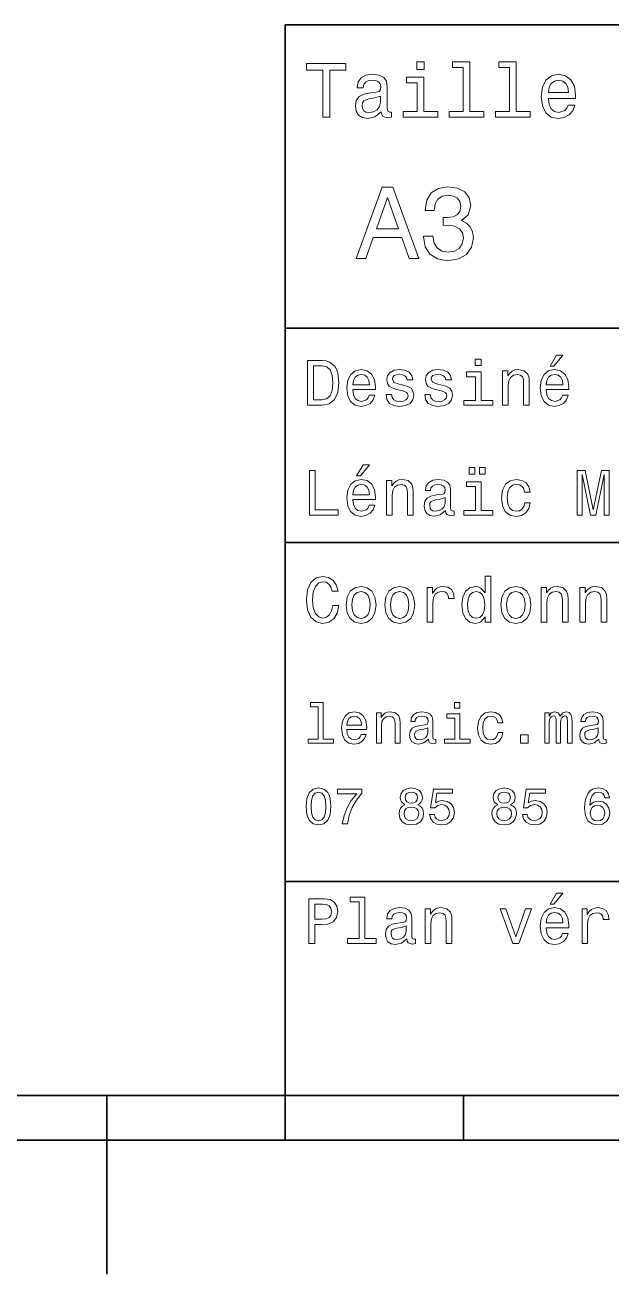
# Model space of a CAD drawing. Extents: x 0 to 420, y 0 to 297.
# Drawn here: x 205.4 to 238.3, y 0 to 70 of the extents above; entities that cross this region are included whole.
import ezdxf

# ---------------------------------------------------------------- set-up
doc = ezdxf.new("R2010")
doc.units = 0

msp = doc.modelspace()

# ---------------------------------------------------------------- linework, layer by layer
at = {"color": 7, "lineweight": 35}
for p, q in [((220, 10), (220, 70)), ((220, 70), (410, 70)), ((220, 53), (285, 53)), ((220, 41), (285, 41)), ((220, 22), (285, 22)), ((10, 10), (410, 10)), ((220, 10), (410, 10)), ((110, 7.5), (310, 7.5))]:
    msp.add_line(p, q, dxfattribs=at)
at = {"color": 7, "lineweight": 35, "ltscale": 0.25}
msp.add_line((210, 10), (210, 0), dxfattribs=at)
at = {"color": 7, "lineweight": 35, "ltscale": 0.0625}
for p, q in [((220, 10), (220, 7.5)), ((230, 10), (230, 7.5))]:
    msp.add_line(p, q, dxfattribs=at)
at = {"color": 7, "lineweight": 13}
for points in [[(227.786743, 67.940918), (227.38472, 67.940918), (227.38472, 67.508644), (227.786743, 67.508644)], [(229.969742, 67.621033), (229.969742, 65.157059), (229.187317, 65.157059), (229.187317, 64.837173), (231.128235, 64.837173), (231.128235, 65.157059), (230.350143, 65.157059), (230.350143, 67.940918), (229.373199, 67.940918), (229.373199, 67.621033)], [(232.572052, 67.621033), (232.572052, 65.157059), (231.789627, 65.157059), (231.789627, 64.837173), (233.730545, 64.837173), (233.730545, 65.157059), (232.952454, 65.157059), (232.952454, 67.940918), (231.97551, 67.940918), (231.97551, 67.621033)], [(222.10231, 64.837173), (222.5, 64.837173), (222.5, 67.47406), (223.407776, 67.47406), (223.407776, 67.837173), (221.190201, 67.837173), (221.190201, 67.47406), (222.10231, 67.47406)], [(225.387604, 65.139771), (225.387604, 65.126801), (225.409225, 64.979828), (225.47406, 64.876076), (225.746399, 64.793945), (225.958206, 64.828529), (225.958206, 65.122475), (225.867432, 65.109505), (225.746399, 65.165703), (225.724777, 65.338615), (225.724777, 66.540344), (225.672913, 66.84726), (225.521606, 67.0634), (225.257919, 67.193085), (224.886169, 67.240631), (224.523056, 67.188759), (224.255051, 67.041786), (224.086456, 66.812675), (224.030258, 66.510086), (224.030258, 66.484146), (224.371765, 66.484146), (224.402023, 66.665703), (224.497116, 66.795387), (224.65274, 66.873199), (224.873199, 66.903458), (225.085022, 66.881844), (225.236313, 66.817001), (225.327087, 66.704605), (225.357346, 66.548988), (225.340057, 66.367432), (225.270889, 66.276657), (225.097977, 66.233429), (224.773773, 66.198845), (224.402023, 66.121033), (224.138336, 65.982704), (223.982712, 65.766571), (223.935165, 65.446686), (223.978394, 65.161385), (224.112396, 64.949562), (224.328537, 64.815559), (224.626801, 64.768013), (225.028824, 64.858788)], [(234.750717, 65.887604), (236.272339, 65.887604), (236.276657, 66.064842), (236.207489, 66.561958), (236.017288, 66.933716), (235.714691, 67.158501), (235.312683, 67.240631), (234.919312, 67.154175), (234.616714, 66.912102), (234.422195, 66.51873), (234.353027, 66), (234.417862, 65.4683), (234.612396, 65.079247), (234.91066, 64.837173), (235.299713, 64.755043), (235.636887, 64.811234), (235.913544, 64.958214), (236.116714, 65.191643), (236.233429, 65.502876), (235.857346, 65.502876), (235.779541, 65.329971), (235.667145, 65.200287), (235.34726, 65.096542), (235.100861, 65.144089), (234.914993, 65.295387), (234.793945, 65.541786), (234.750717, 65.874634)], [(227.773773, 65.157059), (227.773773, 67.080688), (226.796829, 67.080688), (226.796829, 66.756485), (227.393372, 66.756485), (227.393372, 65.157059), (226.61528, 65.157059), (226.61528, 64.837173), (228.560516, 64.837173), (228.560516, 65.157059)], [(234.750717, 66.207489), (234.798279, 66.50576), (234.914993, 66.726219), (235.092224, 66.860229), (235.325653, 66.907776), (235.554749, 66.860229), (235.731995, 66.726219), (235.840057, 66.50576), (235.878967, 66.207489)], [(225.344376, 65.649857), (225.292511, 65.425072), (225.154175, 65.252159), (224.946686, 65.139771), (224.69165, 65.100861), (224.527374, 65.122475), (224.41066, 65.191643), (224.337173, 65.312675), (224.315567, 65.481262), (224.332855, 65.632561), (224.402023, 65.740631), (224.67868, 65.861671), (225.028824, 65.913544), (225.344376, 66.017288)], [(223.982712, 56.9049), (224.51297, 56.9049), (224.933716, 58.080692), (226.530258, 58.080692), (226.951004, 56.9049), (227.492798, 56.9049), (226.028824, 60.910664), (225.440918, 60.910664)], [(227.752167, 58.161385), (227.752167, 58.121037), (227.844376, 57.567722), (228.11528, 57.152737), (228.541794, 56.887608), (229.106628, 56.789627), (229.706055, 56.887608), (230.155624, 57.141212), (230.443802, 57.54467), (230.547546, 58.0634), (230.501434, 58.403458), (230.374634, 58.680115), (230.167145, 58.893372), (229.890488, 59.048992), (230.265137, 59.360229), (230.39769, 59.855907), (230.311234, 60.305477), (230.0634, 60.645535), (229.659943, 60.858791), (229.106628, 60.933716), (228.587891, 60.841499), (228.190201, 60.587898), (227.930832, 60.184437), (227.844376, 59.648415), (227.844376, 59.60807), (228.357346, 59.60807), (228.403458, 59.976944), (228.553314, 60.242077), (228.795395, 60.403458), (229.135452, 60.461094), (229.435165, 60.414986), (229.654175, 60.293949), (229.786743, 60.097984), (229.838623, 59.832855), (229.786743, 59.550434), (229.648422, 59.360229), (229.406342, 59.244957), (229.077805, 59.210377), (228.853027, 59.216141), (228.853027, 58.760807), (229.135452, 58.772335), (229.498566, 58.720463), (229.769455, 58.582134), (229.930832, 58.357349), (229.98848, 58.0634), (229.925079, 57.729107), (229.757919, 57.48127), (229.492798, 57.325649), (229.141205, 57.273777), (228.778091, 57.331413), (228.51297, 57.504322), (228.345825, 57.780979), (228.282425, 58.161385)], [(225.118149, 58.570606), (225.734863, 60.334293), (226.351578, 58.570606)], [(222.080688, 51.190563), (221.248566, 51.190563), (221.248566, 48.690563), (222.080688, 48.690563), (222.473343, 48.769814), (222.765137, 49.011169), (222.945251, 49.40382), (223.010086, 49.940563), (222.952454, 50.488113), (222.880402, 50.70425), (222.779541, 50.877163), (222.487747, 51.111313), (222.296829, 51.168949)], [(230.992798, 51.27702), (230.657776, 51.27702), (230.657776, 50.916786), (230.992798, 50.916786)], [(234.84726, 50.88797), (235.059799, 50.88797), (235.560516, 51.500362), (235.207489, 51.500362)], [(222.055481, 50.891571), (222.329254, 50.837536), (222.516571, 50.671829), (222.628235, 50.376442), (222.664261, 49.940563), (222.624634, 49.519093), (222.51297, 49.223705), (222.322052, 49.047192), (222.055481, 48.989555), (221.583572, 48.989555), (221.583572, 50.891571)], [(223.784576, 49.565922), (225.052597, 49.565922), (225.056198, 49.713619), (224.998566, 50.127884), (224.840057, 50.437683), (224.587891, 50.625), (224.252884, 50.693443), (223.925079, 50.621399), (223.672913, 50.41967), (223.510803, 50.091862), (223.453171, 49.659584), (223.507202, 49.216499), (223.669312, 48.892292), (223.917862, 48.690563), (224.242081, 48.62212), (224.523056, 48.668949), (224.753601, 48.791428), (224.922913, 48.98595), (225.020172, 49.245319), (224.706772, 49.245319), (224.641937, 49.101227), (224.548264, 48.993156), (224.281708, 48.9067), (224.07637, 48.946327), (223.921463, 49.072407), (223.820602, 49.27774), (223.784576, 49.555115)], [(223.784576, 49.832493), (223.824203, 50.081055), (223.921463, 50.264771), (224.069168, 50.376442), (224.263687, 50.416069), (224.454605, 50.376442), (224.60231, 50.264771), (224.692368, 50.081055), (224.724777, 49.832493)], [(226.623199, 49.818085), (226.317001, 49.890129), (226.090057, 49.972984), (226.014404, 50.142292), (226.036026, 50.261169), (226.111664, 50.347622), (226.234146, 50.401657), (226.41066, 50.423271), (226.579971, 50.401657), (226.713257, 50.336815), (226.799713, 50.239555), (226.835739, 50.109871), (227.145538, 50.109871), (227.145538, 50.117077), (227.091492, 50.351227), (226.943802, 50.534943), (226.713257, 50.650219), (226.41066, 50.693443), (226.104462, 50.650219), (225.881119, 50.531342), (225.740631, 50.354828), (225.697403, 50.131485), (225.729828, 49.915348), (225.830688, 49.76405), (225.996399, 49.655983), (226.237747, 49.580334), (226.590775, 49.493877), (226.806915, 49.40382), (226.864548, 49.331772), (226.886169, 49.223705), (226.853745, 49.09042), (226.767288, 48.989555), (226.626801, 48.924713), (226.439484, 48.903099), (226.241348, 48.924713), (226.09726, 49.000362), (226, 49.122841), (225.960373, 49.292149), (225.654175, 49.292149), (225.704605, 49.003963), (225.85231, 48.795029), (226.086456, 48.668949), (226.41066, 48.62212), (226.749283, 48.668949), (226.997833, 48.795029), (227.149139, 48.996758), (227.203171, 49.259727), (227.163544, 49.486671), (227.05188, 49.641571), (226.868149, 49.742435)], [(228.791794, 49.818085), (228.485596, 49.890129), (228.258652, 49.972984), (228.182999, 50.142292), (228.204605, 50.261169), (228.280258, 50.347622), (228.40274, 50.401657), (228.579254, 50.423271), (228.748566, 50.401657), (228.881851, 50.336815), (228.968292, 50.239555), (229.004318, 50.109871), (229.314117, 50.109871), (229.314117, 50.117077), (229.260086, 50.351227), (229.112396, 50.534943), (228.881851, 50.650219), (228.579254, 50.693443), (228.273056, 50.650219), (228.049713, 50.531342), (227.909225, 50.354828), (227.865997, 50.131485), (227.898422, 49.915348), (227.999283, 49.76405), (228.164993, 49.655983), (228.406342, 49.580334), (228.759369, 49.493877), (228.97551, 49.40382), (229.033142, 49.331772), (229.054749, 49.223705), (229.022339, 49.09042), (228.935883, 48.989555), (228.795395, 48.924713), (228.608063, 48.903099), (228.409943, 48.924713), (228.265854, 49.000362), (228.168594, 49.122841), (228.128967, 49.292149), (227.822769, 49.292149), (227.873199, 49.003963), (228.020889, 48.795029), (228.255051, 48.668949), (228.579254, 48.62212), (228.917862, 48.668949), (229.166428, 48.795029), (229.317719, 48.996758), (229.371765, 49.259727), (229.332138, 49.486671), (229.220459, 49.641571), (229.036743, 49.742435)], [(230.981995, 48.957134), (230.981995, 50.560158), (230.167862, 50.560158), (230.167862, 50.289986), (230.664978, 50.289986), (230.664978, 48.957134), (230.016571, 48.957134), (230.016571, 48.690563), (231.637604, 48.690563), (231.637604, 48.957134)], [(232.181549, 48.690563), (232.498566, 48.690563), (232.498566, 49.807278), (232.530975, 50.063042), (232.635452, 50.250362), (232.797546, 50.365635), (233.013687, 50.408863), (233.1866, 50.372841), (233.294662, 50.275578), (233.348709, 50.113472), (233.366714, 49.897335), (233.366714, 48.690563), (233.683716, 48.690563), (233.683716, 49.962177), (233.669312, 50.217941), (233.604462, 50.430477), (233.391937, 50.625), (233.060516, 50.693443), (232.876801, 50.668228), (232.721909, 50.599785), (232.588623, 50.484512), (232.484146, 50.329613), (232.484146, 50.625), (232.181549, 50.625)], [(234.627518, 49.565922), (235.895538, 49.565922), (235.899139, 49.713619), (235.841492, 50.127884), (235.682999, 50.437683), (235.430832, 50.625), (235.095825, 50.693443), (234.768005, 50.621399), (234.515854, 50.41967), (234.353745, 50.091862), (234.296112, 49.659584), (234.350143, 49.216499), (234.512253, 48.892292), (234.760803, 48.690563), (235.085022, 48.62212), (235.365997, 48.668949), (235.596542, 48.791428), (235.765854, 48.98595), (235.863113, 49.245319), (235.549713, 49.245319), (235.484863, 49.101227), (235.391205, 48.993156), (235.124634, 48.9067), (234.919312, 48.946327), (234.764404, 49.072407), (234.663544, 49.27774), (234.627518, 49.555115)], [(234.627518, 49.832493), (234.667145, 50.081055), (234.764404, 50.264771), (234.912109, 50.376442), (235.106628, 50.416069), (235.297546, 50.376442), (235.445251, 50.264771), (235.535309, 50.081055), (235.567719, 49.832493)], [(221.353027, 42.530979), (222.959656, 42.530979), (222.959656, 42.833572), (221.684433, 42.833572), (221.684433, 45.030979), (221.353027, 45.030979)], [(224.004318, 44.728386), (224.216858, 44.728386), (224.717575, 45.340778), (224.364548, 45.340778)], [(230.311966, 44.82925), (230.632568, 44.82925), (230.632568, 45.200287), (230.311966, 45.200287)], [(230.891937, 44.82925), (231.21254, 44.82925), (231.21254, 45.200287), (230.891937, 45.200287)], [(236.363831, 42.530979), (236.641205, 42.530979), (236.641205, 44.80043), (237.109512, 42.530979), (237.419312, 42.530979), (237.884003, 44.80043), (237.884003, 42.530979), (238.164978, 42.530979), (238.164978, 45.030979), (237.72551, 45.030979), (237.264404, 42.826366), (236.806915, 45.030979), (236.363831, 45.030979)], [(223.784576, 43.406338), (225.052597, 43.406338), (225.056198, 43.554035), (224.998566, 43.9683), (224.840057, 44.278099), (224.587891, 44.465416), (224.252884, 44.533859), (223.925079, 44.461815), (223.672913, 44.260086), (223.510803, 43.932278), (223.453171, 43.5), (223.507202, 43.056915), (223.669312, 42.732708), (223.917862, 42.530979), (224.242081, 42.462536), (224.523056, 42.509365), (224.753601, 42.631844), (224.922913, 42.826366), (225.020172, 43.085735), (224.706772, 43.085735), (224.641937, 42.941643), (224.548264, 42.833572), (224.281708, 42.747116), (224.07637, 42.786743), (223.921463, 42.912823), (223.820602, 43.118156), (223.784576, 43.395531)], [(223.784576, 43.672909), (223.824203, 43.921471), (223.921463, 44.105186), (224.069168, 44.216858), (224.263687, 44.256485), (224.454605, 44.216858), (224.60231, 44.105186), (224.692368, 43.921471), (224.724777, 43.672909)], [(225.675797, 42.530979), (225.992798, 42.530979), (225.992798, 43.647694), (226.025223, 43.903458), (226.129684, 44.090778), (226.291794, 44.206051), (226.507919, 44.249279), (226.680832, 44.213257), (226.78891, 44.115993), (226.842941, 43.953888), (226.860947, 43.737751), (226.860947, 42.530979), (227.177948, 42.530979), (227.177948, 43.802593), (227.163544, 44.058357), (227.098709, 44.270893), (226.886169, 44.465416), (226.554749, 44.533859), (226.371033, 44.508644), (226.216141, 44.440201), (226.082855, 44.324928), (225.978394, 44.170029), (225.978394, 44.465416), (225.675797, 44.465416)], [(228.993515, 42.783142), (228.993515, 42.772335), (229.011536, 42.649857), (229.065567, 42.5634), (229.292511, 42.494957), (229.469025, 42.523773), (229.469025, 42.76873), (229.393372, 42.757923), (229.292511, 42.804756), (229.27449, 42.948845), (229.27449, 43.950287), (229.231262, 44.206051), (229.105194, 44.386166), (228.885452, 44.494236), (228.575653, 44.533859), (228.273056, 44.490635), (228.049713, 44.368156), (227.909225, 44.177231), (227.862396, 43.925072), (227.862396, 43.903458), (228.146973, 43.903458), (228.172195, 44.054756), (228.251434, 44.162823), (228.381119, 44.227665), (228.564835, 44.25288), (228.741348, 44.234871), (228.867432, 44.180836), (228.943085, 44.087173), (228.968292, 43.957493), (228.953888, 43.806194), (228.896255, 43.730545), (228.752167, 43.694523), (228.481995, 43.665707), (228.172195, 43.600864), (227.952454, 43.485592), (227.822769, 43.305473), (227.783142, 43.038906), (227.819168, 42.801151), (227.930832, 42.624638), (228.110947, 42.512966), (228.359512, 42.473343), (228.694519, 42.548992)], [(230.981995, 42.79755), (230.981995, 44.400574), (230.167862, 44.400574), (230.167862, 44.130402), (230.664978, 44.130402), (230.664978, 42.79755), (230.016571, 42.79755), (230.016571, 42.530979), (231.637604, 42.530979), (231.637604, 42.79755)], [(233.413544, 43.824207), (233.726944, 43.824207), (233.662109, 44.112392), (233.507202, 44.339336), (233.265854, 44.479828), (232.952454, 44.533859), (232.606628, 44.461815), (232.343658, 44.260086), (232.177948, 43.932278), (232.120316, 43.492794), (232.174347, 43.056915), (232.336456, 42.732708), (232.592224, 42.530979), (232.94165, 42.462536), (233.251434, 42.516571), (233.492798, 42.667866), (233.658508, 42.905621), (233.730545, 43.222622), (233.427948, 43.222622), (233.373917, 43.020893), (233.273056, 42.869595), (233.128967, 42.775936), (232.952454, 42.747116), (232.732712, 42.793949), (232.574203, 42.938038), (232.476944, 43.172188), (232.444519, 43.503601), (232.476944, 43.827808), (232.577805, 44.061958), (232.739914, 44.206051), (232.952454, 44.256485), (233.139771, 44.224064), (233.280258, 44.141209), (233.373917, 44.004322)], [(228.957489, 43.208214), (228.914261, 43.020893), (228.798996, 42.876801), (228.626083, 42.783142), (228.413544, 42.750721), (228.276657, 42.76873), (228.179398, 42.826366), (228.118149, 42.927231), (228.100143, 43.067722), (228.114548, 43.193802), (228.172195, 43.283859), (228.40274, 43.384727), (228.694519, 43.427952), (228.957489, 43.514408)], [(222.667862, 37.460373), (222.595825, 37.15778), (222.476944, 36.941643), (222.311234, 36.808357), (222.116714, 36.765129), (221.882568, 36.829971), (221.698853, 37.024494), (221.57637, 37.341499), (221.536743, 37.780979), (221.57637, 38.216858), (221.695251, 38.537464), (221.878967, 38.731987), (222.116714, 38.80043), (222.289627, 38.764408), (222.437317, 38.663544), (222.552597, 38.501442), (222.631851, 38.278099), (222.97406, 38.278099), (222.865997, 38.620316), (222.67868, 38.879681), (222.422913, 39.041786), (222.116714, 39.099422), (221.734863, 39.009365), (221.443085, 38.757202), (221.255768, 38.342937), (221.190918, 37.780979), (221.255768, 37.219021), (221.443085, 36.804756), (221.734863, 36.548992), (222.116714, 36.462536), (222.451736, 36.530979), (222.721909, 36.721901), (222.912827, 37.035301), (223.013687, 37.460373)], [(223.413544, 37.496399), (223.471176, 37.056915), (223.636887, 36.732708), (223.899857, 36.530979), (224.252884, 36.462536), (224.60231, 36.530979), (224.86528, 36.729107), (225.030975, 37.053314), (225.092224, 37.496399), (225.030975, 37.935879), (224.86528, 38.263687), (224.60231, 38.461815), (224.252884, 38.533859), (223.899857, 38.461815), (223.636887, 38.260086), (223.471176, 37.935879)], [(225.582138, 37.496399), (225.639771, 37.056915), (225.805481, 36.732708), (226.068451, 36.530979), (226.421463, 36.462536), (226.770889, 36.530979), (227.033859, 36.729107), (227.19957, 37.053314), (227.260803, 37.496399), (227.19957, 37.935879), (227.033859, 38.263687), (226.770889, 38.461815), (226.421463, 38.533859), (226.068451, 38.461815), (225.805481, 38.260086), (225.639771, 37.935879)], [(227.963257, 36.530979), (228.280258, 36.530979), (228.280258, 37.636887), (228.312683, 37.903458), (228.409943, 38.094379), (228.568451, 38.209652), (228.780975, 38.249279), (228.939484, 38.224064), (229.05835, 38.152016), (229.130402, 38.029537), (229.155624, 37.863831), (229.476227, 37.863831), (229.432999, 38.155621), (229.314117, 38.364552), (229.115997, 38.490635), (228.845825, 38.533859), (228.662109, 38.505043), (228.503601, 38.432995), (228.363113, 38.310516), (228.251434, 38.144814), (228.251434, 38.465416), (227.963257, 38.465416)], [(231.201721, 36.829971), (231.201721, 36.530979), (231.518738, 36.530979), (231.518738, 39.117435), (231.205338, 39.117435), (231.205338, 38.170029), (230.963974, 38.443802), (230.816284, 38.508644), (230.646973, 38.533859), (230.340775, 38.461815), (230.103027, 38.260086), (229.94812, 37.935879), (229.894089, 37.5), (229.94812, 37.064121), (230.103027, 36.736309), (230.340775, 36.530979), (230.646973, 36.462536), (230.816284, 36.487751), (230.967575, 36.552593)], [(232.087891, 37.496399), (232.145538, 37.056915), (232.311234, 36.732708), (232.574203, 36.530979), (232.927231, 36.462536), (233.276657, 36.530979), (233.539627, 36.729107), (233.705338, 37.053314), (233.766571, 37.496399), (233.705338, 37.935879), (233.539627, 38.263687), (233.276657, 38.461815), (232.927231, 38.533859), (232.574203, 38.461815), (232.311234, 38.260086), (232.145538, 37.935879)], [(234.350143, 36.530979), (234.667145, 36.530979), (234.667145, 37.647694), (234.69957, 37.903458), (234.804031, 38.090778), (234.966141, 38.206051), (235.182281, 38.249279), (235.355194, 38.213257), (235.463257, 38.115993), (235.517288, 37.953888), (235.535309, 37.737751), (235.535309, 36.530979), (235.85231, 36.530979), (235.85231, 37.802593), (235.837891, 38.058357), (235.773056, 38.270893), (235.560516, 38.465416), (235.229111, 38.533859), (235.045395, 38.508644), (234.890488, 38.440201), (234.757202, 38.324928), (234.65274, 38.170029), (234.65274, 38.465416), (234.350143, 38.465416)], [(236.518738, 36.530979), (236.835739, 36.530979), (236.835739, 37.647694), (236.868149, 37.903458), (236.972626, 38.090778), (237.13472, 38.206051), (237.350861, 38.249279), (237.523773, 38.213257), (237.631836, 38.115993), (237.685883, 37.953888), (237.703888, 37.737751), (237.703888, 36.530979), (238.020889, 36.530979), (238.020889, 37.802593), (238.006485, 38.058357), (237.94165, 38.270893), (237.729111, 38.465416), (237.39769, 38.533859), (237.213974, 38.508644), (237.059082, 38.440201), (236.925797, 38.324928), (236.82132, 38.170029), (236.82132, 38.465416), (236.518738, 38.465416)], [(223.737747, 37.5), (223.770172, 37.824207), (223.871033, 38.058357), (224.033142, 38.20245), (224.252884, 38.25288), (224.469025, 38.20245), (224.631119, 38.061958), (224.731995, 37.824207), (224.768005, 37.5), (224.731995, 37.172188), (224.631119, 36.934437), (224.469025, 36.790344), (224.252884, 36.743515), (224.033142, 36.790344), (223.871033, 36.934437), (223.770172, 37.172188)], [(225.906342, 37.5), (225.938766, 37.824207), (226.039627, 38.058357), (226.201736, 38.20245), (226.421463, 38.25288), (226.637604, 38.20245), (226.799713, 38.061958), (226.900574, 37.824207), (226.9366, 37.5), (226.900574, 37.172188), (226.799713, 36.934437), (226.637604, 36.790344), (226.421463, 36.743515), (226.201736, 36.790344), (226.039627, 36.934437), (225.938766, 37.172188)], [(230.701004, 38.249279), (230.909943, 38.198845), (231.068451, 38.058357), (231.162109, 37.824207), (231.19812, 37.5), (231.162109, 37.172188), (231.068451, 36.938038), (230.909943, 36.793949), (230.701004, 36.747116), (230.502884, 36.793949), (230.351593, 36.938038), (230.250717, 37.175793), (230.218292, 37.5), (230.250717, 37.820606), (230.351593, 38.054756), (230.502884, 38.198845)], [(232.412109, 37.5), (232.444519, 37.824207), (232.545395, 38.058357), (232.707489, 38.20245), (232.927231, 38.25288), (233.143372, 38.20245), (233.305481, 38.061958), (233.406342, 37.824207), (233.442368, 37.5), (233.406342, 37.172188), (233.305481, 36.934437), (233.143372, 36.790344), (232.927231, 36.743515), (232.707489, 36.790344), (232.545395, 36.934437), (232.444519, 37.172188)], [(221.852737, 31.789625), (221.852737, 29.98271), (221.278961, 29.98271), (221.278961, 29.748127), (222.702301, 29.748127), (222.702301, 29.98271), (222.131699, 29.98271), (222.131699, 32.024208), (221.415268, 32.024208), (221.415268, 31.789625)], [(223.450439, 30.518444), (224.566284, 30.518444), (224.569458, 30.648415), (224.518738, 31.012968), (224.379257, 31.285591), (224.157349, 31.450432), (223.862534, 31.510662), (223.574066, 31.447262), (223.352158, 31.269741), (223.209503, 30.981268), (223.158783, 30.600864), (223.206345, 30.210951), (223.348999, 29.925648), (223.567719, 29.748127), (223.853027, 29.687897), (224.100281, 29.729107), (224.303177, 29.836887), (224.452164, 30.00807), (224.53775, 30.236311), (224.261963, 30.236311), (224.204895, 30.10951), (224.122482, 30.01441), (223.887894, 29.938328), (223.707199, 29.9732), (223.570892, 30.08415), (223.482132, 30.264841), (223.450439, 30.508934)], [(225.1147, 29.748127), (225.393661, 29.748127), (225.393661, 30.730835), (225.422195, 30.955908), (225.514114, 31.12075), (225.656769, 31.222191), (225.84697, 31.260231), (225.99913, 31.228531), (226.094238, 31.142941), (226.141785, 31.000288), (226.157639, 30.810087), (226.157639, 29.748127), (226.4366, 29.748127), (226.4366, 30.867147), (226.42392, 31.092218), (226.366852, 31.279251), (226.179825, 31.450432), (225.888184, 31.510662), (225.726517, 31.488472), (225.590195, 31.428242), (225.472916, 31.326801), (225.380981, 31.190491), (225.380981, 31.450432), (225.1147, 31.450432)], [(228.034286, 29.97003), (228.034286, 29.96052), (228.05014, 29.852737), (228.097687, 29.776657), (228.297409, 29.716427), (228.452744, 29.741787), (228.452744, 29.95735), (228.386169, 29.94784), (228.297409, 29.98905), (228.281555, 30.11585), (228.281555, 30.997118), (228.243515, 31.222191), (228.132568, 31.380692), (227.939194, 31.475792), (227.666565, 31.510662), (227.400284, 31.472622), (227.203751, 31.364841), (227.080109, 31.196831), (227.03891, 30.974928), (227.03891, 30.955908), (227.289337, 30.955908), (227.311523, 31.089048), (227.381271, 31.184151), (227.495392, 31.241211), (227.657059, 31.263401), (227.812393, 31.247551), (227.92334, 31.200001), (227.989914, 31.11758), (228.0121, 31.003458), (227.99942, 30.870317), (227.9487, 30.803747), (227.821899, 30.772047), (227.584152, 30.746687), (227.311523, 30.689625), (227.118149, 30.588184), (227.004028, 30.429684), (226.969162, 30.195101), (227.00087, 29.98588), (227.099136, 29.830547), (227.257629, 29.732277), (227.476364, 29.697407), (227.771179, 29.763977)], [(229.793655, 32.024208), (229.49884, 32.024208), (229.49884, 31.707205), (229.793655, 31.707205)], [(231.92392, 30.886168), (232.199707, 30.886168), (232.142654, 31.139771), (232.006348, 31.339481), (231.793945, 31.463112), (231.518158, 31.510662), (231.213837, 31.447262), (230.982422, 31.269741), (230.836594, 30.981268), (230.785873, 30.594524), (230.833435, 30.210951), (230.976074, 29.925648), (231.201157, 29.748127), (231.508652, 29.687897), (231.781265, 29.735447), (231.993652, 29.868587), (232.139481, 30.07781), (232.202881, 30.356773), (231.9366, 30.356773), (231.889053, 30.179251), (231.800293, 30.04611), (231.673492, 29.96369), (231.518158, 29.938328), (231.324783, 29.97954), (231.185303, 30.10634), (231.099716, 30.312391), (231.071182, 30.604034), (231.099716, 30.889338), (231.188477, 31.095388), (231.331131, 31.222191), (231.518158, 31.266571), (231.682999, 31.238041), (231.806625, 31.165131), (231.889053, 31.044668)], [(234.545532, 29.748127), (234.802307, 29.748127), (234.802307, 30.886168), (234.818161, 31.057348), (234.865707, 31.180981), (234.938614, 31.253891), (235.033722, 31.282421), (235.109802, 31.257061), (235.160522, 31.193661), (235.185883, 31.085878), (235.195389, 30.943228), (235.195389, 29.748127), (235.43631, 29.748127), (235.43631, 30.886168), (235.452164, 31.054178), (235.49971, 31.177811), (235.57579, 31.253891), (235.670898, 31.282421), (235.746979, 31.257061), (235.797699, 31.193661), (235.829391, 30.943228), (235.829391, 29.748127), (236.086166, 29.748127), (236.086166, 30.924208), (236.070313, 31.168301), (236.019592, 31.355331), (235.918152, 31.469452), (235.753311, 31.510662), (235.559937, 31.447262), (235.41095, 31.263401), (235.293655, 31.444092), (235.097122, 31.510662), (234.916428, 31.447262), (234.792801, 31.269741), (234.792801, 31.450432), (234.545532, 31.450432)], [(237.57608, 29.97003), (237.57608, 29.96052), (237.591934, 29.852737), (237.639481, 29.776657), (237.839188, 29.716427), (237.994522, 29.741787), (237.994522, 29.95735), (237.927948, 29.94784), (237.839188, 29.98905), (237.823349, 30.11585), (237.823349, 30.997118), (237.785309, 31.222191), (237.674347, 31.380692), (237.480988, 31.475792), (237.208359, 31.510662), (236.942078, 31.472622), (236.745529, 31.364841), (236.621902, 31.196831), (236.580688, 30.974928), (236.580688, 30.955908), (236.831131, 30.955908), (236.853317, 31.089048), (236.92305, 31.184151), (237.03717, 31.241211), (237.198853, 31.263401), (237.354187, 31.247551), (237.465134, 31.200001), (237.531708, 31.11758), (237.553894, 31.003458), (237.541214, 30.870317), (237.490494, 30.803747), (237.363693, 30.772047), (237.125946, 30.746687), (236.853317, 30.689625), (236.659943, 30.588184), (236.545822, 30.429684), (236.510956, 30.195101), (236.542648, 29.98588), (236.64093, 29.830547), (236.799423, 29.732277), (237.018158, 29.697407), (237.312973, 29.763977)], [(223.450439, 30.753027), (223.485306, 30.971758), (223.570892, 31.13343), (223.700867, 31.231701), (223.87204, 31.266571), (224.040054, 31.231701), (224.170029, 31.13343), (224.249283, 30.971758), (224.277817, 30.753027)], [(229.784149, 29.98271), (229.784149, 31.393372), (229.067719, 31.393372), (229.067719, 31.155621), (229.505188, 31.155621), (229.505188, 29.98271), (228.934586, 29.98271), (228.934586, 29.748127), (230.361099, 29.748127), (230.361099, 29.98271)], [(228.002594, 30.344093), (227.964554, 30.179251), (227.863113, 30.05245), (227.710953, 29.97003), (227.523926, 29.941498), (227.403458, 29.95735), (227.317871, 30.00807), (227.263977, 30.09683), (227.248123, 30.220461), (227.260803, 30.331411), (227.311523, 30.410664), (227.514404, 30.499424), (227.771179, 30.537464), (228.002594, 30.613544)], [(233.185593, 29.748127), (233.623062, 29.748127), (233.623062, 30.220461), (233.185593, 30.220461)], [(237.544388, 30.344093), (237.506348, 30.179251), (237.404907, 30.05245), (237.252747, 29.97003), (237.065704, 29.941498), (236.945251, 29.95735), (236.85965, 30.00807), (236.805771, 30.09683), (236.789917, 30.220461), (236.802597, 30.331411), (236.853317, 30.410664), (237.056198, 30.499424), (237.312973, 30.537464), (237.544388, 30.613544)], [(221.172913, 26.201731), (221.216141, 25.749281), (221.351578, 25.426514), (221.567719, 25.230549), (221.867432, 25.167149), (222.164261, 25.230549), (222.380402, 25.426514), (222.51297, 25.749281), (222.559082, 26.201731), (222.51297, 26.651299), (222.458206, 26.829971), (222.380402, 26.976946), (222.164261, 27.172913), (221.867432, 27.239193), (221.567719, 27.172913), (221.351578, 26.974064), (221.216141, 26.651299)], [(221.44957, 26.201731), (221.472626, 26.550434), (221.544662, 26.801153), (221.674347, 26.948128), (221.867432, 27), (222.057632, 26.948128), (222.187317, 26.801153), (222.259369, 26.550434), (222.282425, 26.201731), (222.259369, 25.850145), (222.187317, 25.599424), (222.057632, 25.45245), (221.867432, 25.40346), (221.674347, 25.45245), (221.544662, 25.599424), (221.472626, 25.850145)], [(223.201736, 25.224785), (223.492798, 25.224785), (223.587891, 25.700289), (223.755051, 26.144093), (223.991348, 26.556196), (224.299713, 26.942364), (224.299713, 27.181557), (222.927948, 27.181557), (222.927948, 26.91931), (224.023056, 26.91931), (223.706055, 26.53026), (223.466858, 26.12392), (223.299713, 25.691643)], [(226.714691, 26.302595), (226.567719, 26.221903), (226.466858, 26.10951), (226.403458, 25.9683), (226.383286, 25.798271), (226.429398, 25.541788), (226.561966, 25.342941), (226.778091, 25.216139), (227.072052, 25.167149), (227.363113, 25.216139), (227.579254, 25.342941), (227.711823, 25.541788), (227.760803, 25.798271), (227.737747, 25.9683), (227.677231, 26.10951), (227.573486, 26.221903), (227.429398, 26.302595), (227.544662, 26.371759), (227.625366, 26.46686), (227.674347, 26.582134), (227.691635, 26.723343), (227.645538, 26.927956), (227.52449, 27.09222), (227.328537, 27.198849), (227.072052, 27.239193), (226.812683, 27.198849), (226.616714, 27.09222), (226.492798, 26.927956), (226.44957, 26.723343), (226.463974, 26.582134), (226.51297, 26.46686)], [(226.723343, 26.700289), (226.746399, 26.827091), (226.815567, 26.925074), (226.925079, 26.985592), (227.072052, 27.008646), (227.216141, 26.985592), (227.325653, 26.925074), (227.394806, 26.827091), (227.420746, 26.700289), (227.394806, 26.570606), (227.325653, 26.469742), (227.216141, 26.40346), (227.072052, 26.383286), (226.925079, 26.406342), (226.815567, 26.469742), (226.746399, 26.570606)], [(228.092224, 25.746399), (228.155624, 25.510088), (228.296829, 25.325649), (228.504318, 25.210375), (228.769455, 25.167149), (229.060516, 25.219021), (229.288177, 25.360231), (229.432281, 25.585016), (229.48703, 25.873199), (229.438034, 26.141211), (229.299713, 26.351585), (229.083572, 26.487032), (228.804031, 26.536024), (228.587891, 26.501442), (228.420746, 26.406342), (228.501434, 26.945246), (229.377518, 26.945246), (229.377518, 27.181557), (228.30835, 27.181557), (228.149857, 26.121038), (228.380402, 26.121038), (228.547546, 26.256485), (228.760803, 26.305477), (228.945251, 26.273777), (229.086456, 26.181557), (229.175797, 26.040346), (229.207489, 25.858791), (229.175797, 25.677235), (229.083572, 25.536024), (228.942368, 25.446688), (228.760803, 25.414986), (228.608063, 25.43516), (228.489914, 25.501442), (228.403458, 25.605188), (228.360229, 25.746399)], [(231.919312, 26.302595), (231.772339, 26.221903), (231.671463, 26.10951), (231.608063, 25.9683), (231.587891, 25.798271), (231.634003, 25.541788), (231.766571, 25.342941), (231.982712, 25.216139), (232.276657, 25.167149), (232.567719, 25.216139), (232.783859, 25.342941), (232.916428, 25.541788), (232.965424, 25.798271), (232.942368, 25.9683), (232.881851, 26.10951), (232.778091, 26.221903), (232.634003, 26.302595), (232.749283, 26.371759), (232.829971, 26.46686), (232.878967, 26.582134), (232.896255, 26.723343), (232.850143, 26.927956), (232.729111, 27.09222), (232.533142, 27.198849), (232.276657, 27.239193), (232.017288, 27.198849), (231.82132, 27.09222), (231.697403, 26.927956), (231.654175, 26.723343), (231.668594, 26.582134), (231.717575, 26.46686)], [(231.927948, 26.700289), (231.951004, 26.827091), (232.020172, 26.925074), (232.129684, 26.985592), (232.276657, 27.008646), (232.420746, 26.985592), (232.530258, 26.925074), (232.599426, 26.827091), (232.625366, 26.700289), (232.599426, 26.570606), (232.530258, 26.469742), (232.420746, 26.40346), (232.276657, 26.383286), (232.129684, 26.406342), (232.020172, 26.469742), (231.951004, 26.570606)], [(233.296829, 25.746399), (233.360229, 25.510088), (233.501434, 25.325649), (233.708939, 25.210375), (233.97406, 25.167149), (234.265137, 25.219021), (234.492798, 25.360231), (234.636887, 25.585016), (234.691635, 25.873199), (234.642654, 26.141211), (234.504318, 26.351585), (234.288177, 26.487032), (234.008652, 26.536024), (233.792511, 26.501442), (233.625366, 26.406342), (233.706055, 26.945246), (234.582138, 26.945246), (234.582138, 27.181557), (233.51297, 27.181557), (233.354462, 26.121038), (233.585007, 26.121038), (233.752167, 26.256485), (233.965424, 26.305477), (234.149857, 26.273777), (234.291061, 26.181557), (234.380402, 26.040346), (234.412109, 25.858791), (234.380402, 25.677235), (234.288177, 25.536024), (234.146973, 25.446688), (233.965424, 25.414986), (233.812683, 25.43516), (233.694519, 25.501442), (233.608063, 25.605188), (233.564835, 25.746399)], [(238.172913, 26.685881), (238.118149, 26.91931), (237.991348, 27.09222), (237.79538, 27.201731), (237.541779, 27.239193), (237.371765, 27.219021), (237.224777, 27.164267), (237.095093, 27.074928), (236.985596, 26.948128), (236.899139, 26.789627), (236.835739, 26.596542), (236.79538, 26.368877), (236.783859, 26.112392), (236.829971, 25.703171), (236.971176, 25.406342), (237.198853, 25.227667), (237.510086, 25.167149), (237.789627, 25.219021), (238.002884, 25.354467), (238.141205, 25.567724), (238.190201, 25.838617), (238.141205, 26.112392), (238.008636, 26.322767), (237.804031, 26.455332), (237.55043, 26.501442), (237.276657, 26.443806), (237.072052, 26.279539), (237.115265, 26.596542), (237.207489, 26.824209), (237.348694, 26.959656), (237.544662, 27.005764), (237.688751, 26.98271), (237.798264, 26.922192), (237.870316, 26.821327), (237.907776, 26.685881)], [(226.659943, 25.804035), (226.685883, 25.956774), (226.769455, 26.072046), (226.899139, 26.146975), (227.072052, 26.172913), (227.242081, 26.146975), (227.371765, 26.072046), (227.455338, 25.956774), (227.484146, 25.804035), (227.455338, 25.639771), (227.371765, 25.515852), (227.242081, 25.43516), (227.072052, 25.409224), (226.899139, 25.43516), (226.769455, 25.515852), (226.685883, 25.639771)], [(231.864548, 25.804035), (231.890488, 25.956774), (231.97406, 26.072046), (232.103745, 26.146975), (232.276657, 26.172913), (232.446686, 26.146975), (232.57637, 26.072046), (232.659943, 25.956774), (232.688766, 25.804035), (232.659943, 25.639771), (232.57637, 25.515852), (232.446686, 25.43516), (232.276657, 25.409224), (232.103745, 25.43516), (231.97406, 25.515852), (231.890488, 25.639771)], [(237.91066, 25.835735), (237.878967, 25.654181), (237.798264, 25.515852), (237.668579, 25.423632), (237.507202, 25.394814), (237.337173, 25.423632), (237.207489, 25.51297), (237.123917, 25.651299), (237.097977, 25.832853), (237.126801, 26.011528), (237.207489, 26.146975), (237.340057, 26.233431), (237.518738, 26.265131), (237.674347, 26.233431), (237.798264, 26.149857), (237.878967, 26.01441)], [(221.324203, 18.530979), (221.655624, 18.530979), (221.655624, 19.586454), (222.023056, 19.586454), (222.394089, 19.604465), (222.689484, 19.730547), (222.880402, 19.975504), (222.945251, 20.310518), (222.894806, 20.620316), (222.750717, 20.847261), (222.51297, 20.98415), (222.188766, 21.030979), (221.324203, 21.030979)], [(224.137604, 20.850864), (224.137604, 18.79755), (223.485596, 18.79755), (223.485596, 18.530979), (225.103027, 18.530979), (225.103027, 18.79755), (224.454605, 18.79755), (224.454605, 21.117435), (223.640488, 21.117435), (223.640488, 20.850864)], [(234.84726, 20.728386), (235.059799, 20.728386), (235.560516, 21.340778), (235.207489, 21.340778)], [(222.098709, 20.724783), (222.314835, 20.703169), (222.473343, 20.634726), (222.567001, 20.508644), (222.599426, 20.310518), (222.5634, 20.101583), (222.466141, 19.975504), (222.30043, 19.910662), (222.073486, 19.892651), (221.655624, 19.892651), (221.655624, 20.724783)], [(226.824921, 18.78314), (226.824921, 18.772333), (226.842941, 18.649855), (226.896973, 18.5634), (227.123917, 18.494957), (227.30043, 18.523775), (227.30043, 18.768732), (227.224777, 18.757925), (227.123917, 18.804754), (227.105911, 18.948847), (227.105911, 19.950287), (227.062683, 20.206051), (226.9366, 20.386166), (226.716858, 20.494236), (226.407059, 20.533861), (226.104462, 20.490633), (225.881119, 20.368155), (225.740631, 20.177233), (225.693802, 19.925072), (225.693802, 19.903458), (225.978394, 19.903458), (226.003601, 20.054754), (226.082855, 20.162823), (226.21254, 20.227665), (226.396255, 20.252882), (226.572769, 20.234869), (226.698853, 20.180836), (226.77449, 20.087175), (226.799713, 19.957493), (226.785309, 19.806194), (226.727661, 19.730547), (226.583572, 19.694523), (226.3134, 19.665705), (226.003601, 19.600864), (225.783859, 19.48559), (225.654175, 19.305475), (225.614548, 19.038904), (225.650574, 18.801151), (225.762253, 18.62464), (225.942368, 18.512968), (226.190918, 18.473343), (226.52594, 18.54899)], [(227.844376, 18.530979), (228.161377, 18.530979), (228.161377, 19.647694), (228.193802, 19.903458), (228.298279, 20.090778), (228.460373, 20.206051), (228.676514, 20.249279), (228.849426, 20.213255), (228.957489, 20.115993), (229.011536, 19.95389), (229.029541, 19.737751), (229.029541, 18.530979), (229.346542, 18.530979), (229.346542, 19.802593), (229.332138, 20.058357), (229.267288, 20.270893), (229.054749, 20.465418), (228.723343, 20.533861), (228.539627, 20.508644), (228.38472, 20.440201), (228.251434, 20.324926), (228.146973, 20.170029), (228.146973, 20.465418), (227.844376, 20.465418)], [(232.76152, 18.530979), (233.096542, 18.530979), (233.802597, 20.465418), (233.474777, 20.465418), (232.930832, 18.905619), (232.376083, 20.465418), (232.044662, 20.465418)], [(234.627518, 19.40634), (235.895538, 19.40634), (235.899139, 19.554033), (235.841492, 19.9683), (235.682999, 20.278097), (235.430832, 20.465418), (235.095825, 20.533861), (234.768005, 20.461815), (234.515854, 20.260086), (234.353745, 19.932276), (234.296112, 19.5), (234.350143, 19.056915), (234.512253, 18.732708), (234.760803, 18.530979), (235.085022, 18.462536), (235.365997, 18.509365), (235.596542, 18.631844), (235.765854, 18.826368), (235.863113, 19.085733), (235.549713, 19.085733), (235.484863, 18.941643), (235.391205, 18.833572), (235.124634, 18.747118), (234.919312, 18.786743), (234.764404, 18.912823), (234.663544, 19.118155), (234.627518, 19.395533)], [(236.637604, 18.530979), (236.954605, 18.530979), (236.954605, 19.636887), (236.98703, 19.903458), (237.08429, 20.094379), (237.242798, 20.209654), (237.455338, 20.249279), (237.613831, 20.224062), (237.732712, 20.152016), (237.804749, 20.029537), (237.829971, 19.863832), (238.150574, 19.863832), (238.107346, 20.155619), (237.988464, 20.364553), (237.790344, 20.490633), (237.520172, 20.533861), (237.336456, 20.505043), (237.177948, 20.432997), (237.03746, 20.310518), (236.925797, 20.144812), (236.925797, 20.465418), (236.637604, 20.465418)], [(234.627518, 19.672911), (234.667145, 19.921469), (234.764404, 20.105186), (234.912109, 20.216858), (235.106628, 20.256483), (235.297546, 20.216858), (235.445251, 20.105186), (235.535309, 19.921469), (235.567719, 19.672911)], [(226.78891, 19.208212), (226.745682, 19.020893), (226.630402, 18.876801), (226.457489, 18.78314), (226.244965, 18.750719), (226.108063, 18.768732), (226.010803, 18.826368), (225.94957, 18.927233), (225.931549, 19.067722), (225.945969, 19.193804), (226.003601, 19.283861), (226.234146, 19.384726), (226.52594, 19.427954), (226.78891, 19.514408)]]:
    msp.add_lwpolyline(points, close=True, dxfattribs=at)

doc.saveas('drawing.dxf')
